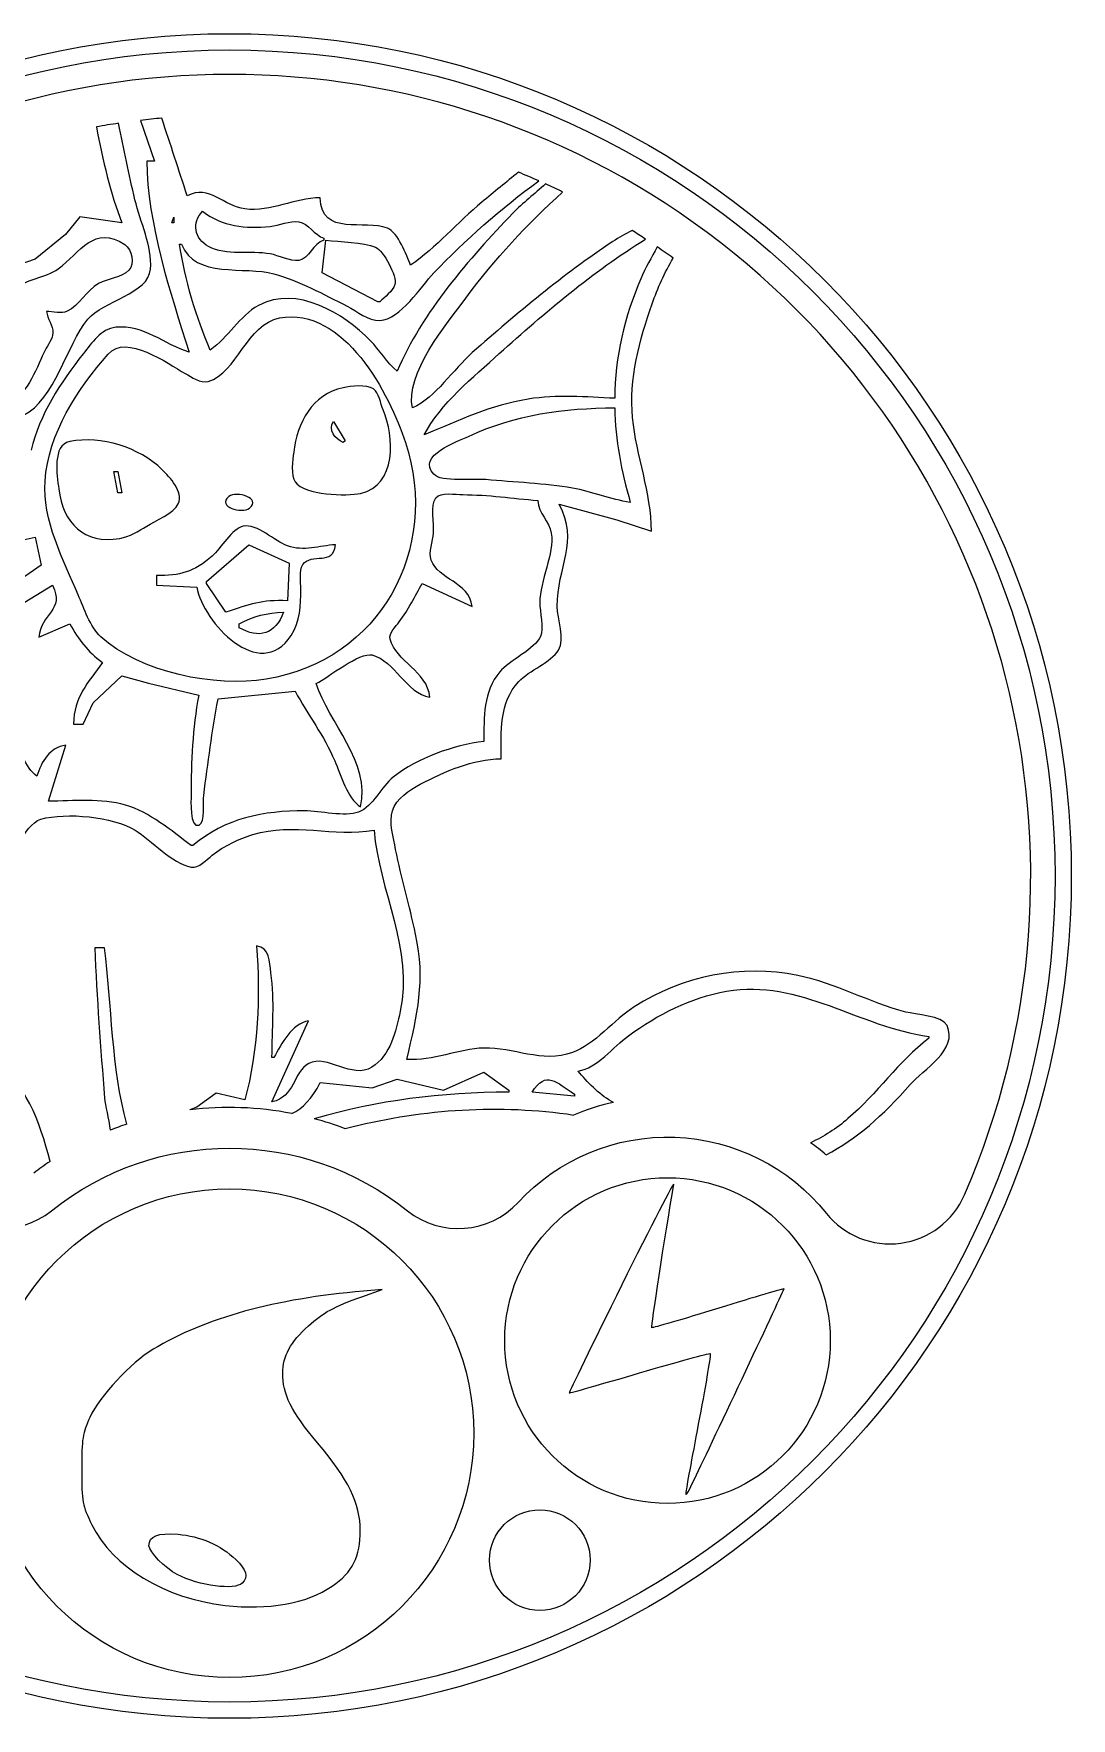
# Model space of a CAD drawing. Header units: millimetres. Extents: x -20.7 to 20.7, y -20.7 to 20.7.
# Drawn here: x -4.81 to 20.68, y -20.68 to 20.68 of the extents above; entities that cross this region are included whole.
import ezdxf

# ---------------------------------------------------------------- set-up
doc = ezdxf.new("R2010")
doc.units = ezdxf.units.MM
doc.layers.get('0').update_dxf_attribs({"linetype": 'CONTINUOUS'})

msp = doc.modelspace()

# ---------------------------------------------------------------- linework, layer by layer
for p, q in [((-2.188, 18.556), (-1.846, 17.555)), ((-2.188, 18.556), (-1.846, 17.555)), ((-1.846, 17.555), (-2.035, 17.555)), ((-1.846, 17.555), (-2.035, 17.555)), ((-3.682, 16.187), (-4.033, 15.756)), ((-3.682, 16.187), (-4.033, 15.756)), ((-2.65, 16.04), (-3.682, 16.187)), ((-2.65, 16.04), (-3.682, 16.187)), ((-4.033, 15.756), (-4.781, 15.144)), ((-4.033, 15.756), (-4.781, 15.144)), ((-1.23, 15.519), (-1.183, 15.519)), ((-1.23, 15.519), (-1.183, 15.519)), ((2.273, 14.809), (2.368, 15.614)), ((2.273, 14.809), (2.368, 15.614)), ((2.32, 15.661), (2.32, 15.614)), ((2.32, 15.661), (2.32, 15.614)), ((-4.781, 15.144), (-5.66, 14.841)), ((-4.781, 15.144), (-5.66, 14.841)), ((3.646, 14.099), (2.273, 14.809)), ((3.646, 14.099), (2.273, 14.809)), ((3.693, 14.099), (3.646, 14.099)), ((3.693, 14.099), (3.646, 14.099)), ((2.557, 11.164), (2.841, 10.69)), ((2.557, 11.164), (2.841, 10.69)), ((2.557, 11.164), (2.841, 10.69)), ((2.557, 11.164), (2.841, 10.69)), ((2.557, 11.164), (2.841, 10.69)), ((2.841, 10.69), (2.794, 10.643)), ((2.841, 10.69), (2.794, 10.643)), ((2.841, 10.69), (2.794, 10.643)), ((2.841, 10.69), (2.794, 10.643)), ((2.841, 10.69), (2.794, 10.643)), ((8.096, 9.128), (9.516, 8.749)), ((8.096, 9.128), (9.516, 8.749)), ((9.516, 8.749), (10.368, 8.465)), ((9.516, 8.749), (10.368, 8.465)), ((-4.781, 8.323), (-4.63, 7.631)), ((-4.781, 8.323), (-4.63, 7.631)), ((-0.567, 7.235), (0.474, 8.134)), ((-0.567, 7.235), (0.474, 8.134)), ((-0.567, 7.235), (0.474, 8.134)), ((-0.567, 7.235), (0.474, 8.134)), ((-0.567, 7.235), (0.474, 8.134)), ((0.474, 8.134), (1.463, 7.68)), ((0.474, 8.134), (1.463, 7.68)), ((0.474, 8.134), (1.463, 7.68)), ((0.474, 8.134), (1.463, 7.68)), ((0.474, 8.134), (1.463, 7.68)), ((-4.63, 7.631), (-5.917, 6.745)), ((-4.63, 7.631), (-5.917, 6.745)), ((1.463, 7.68), (1.421, 6.761)), ((1.463, 7.68), (1.421, 6.761)), ((1.463, 7.68), (1.421, 6.761)), ((1.463, 7.68), (1.421, 6.761)), ((1.463, 7.68), (1.421, 6.761)), ((-6.296, 5.956), (-4.355, 7.14)), ((-6.296, 5.956), (-4.355, 7.14)), ((-1.798, 7.377), (-1.798, 7.14)), ((-1.798, 7.377), (-1.798, 7.14)), ((-1.798, 7.377), (-1.798, 7.14)), ((-1.798, 7.377), (-1.798, 7.14)), ((-1.798, 7.377), (-1.798, 7.14)), ((-1.798, 7.14), (-0.804, 7.093)), ((-1.798, 7.14), (-0.804, 7.093)), ((-1.798, 7.14), (-0.804, 7.093)), ((-1.798, 7.14), (-0.804, 7.093)), ((-1.798, 7.14), (-0.804, 7.093)), ((-0.567, 7.187), (-0.567, 7.235)), ((-0.567, 7.187), (-0.567, 7.235)), ((-0.567, 7.187), (-0.567, 7.235)), ((-0.567, 7.187), (-0.567, 7.235)), ((-0.567, 7.187), (-0.567, 7.235)), ((-0.094, 6.477), (-0.567, 7.187)), ((-0.094, 6.477), (-0.567, 7.187)), ((-0.094, 6.477), (-0.567, 7.187)), ((-0.094, 6.477), (-0.567, 7.187)), ((-0.094, 6.477), (-0.567, 7.187)), ((4.735, 7.187), (5.965, 6.619)), ((4.735, 7.187), (5.965, 6.619)), ((-4.686, 5.862), (-3.929, 6.193)), ((-4.686, 5.862), (-3.929, 6.193)), ((0.237, 6.098), (0.237, 6.193)), ((0.237, 6.098), (0.237, 6.193)), ((0.237, 6.098), (0.237, 6.193)), ((0.237, 6.098), (0.237, 6.193)), ((0.237, 6.098), (0.237, 6.193)), ((-3.351, 4.252), (-2.65, 4.913)), ((-3.351, 4.252), (-2.65, 4.913)), ((-2.65, 4.913), (-1.988, 4.736)), ((-2.65, 4.913), (-1.988, 4.736)), ((-1.988, 4.736), (-0.757, 4.442)), ((-1.988, 4.736), (-0.757, 4.442)), ((-3.597, 3.731), (-3.351, 4.252)), ((-3.597, 3.731), (-3.351, 4.252)), ((-0.283, 4.347), (1.61, 4.536)), ((-0.283, 4.347), (1.61, 4.536)), ((-3.834, 3.731), (-3.597, 3.731)), ((-3.834, 3.731), (-3.597, 3.731)), ((-4.449, 1.838), (-4.023, 3.211)), ((-4.449, 1.838), (-4.023, 3.211)), ((-0.899, 0.749), (-0.946, 0.749)), ((-0.899, 0.749), (-0.946, 0.749)), ((-3.076, -1.76), (-3.313, -1.76)), ((1.042, -5.547), (1.941, -3.559)), ((1.042, -5.547), (1.941, -3.559)), ((17.185, -3.938), (17.185, -3.985)), ((17.185, -3.938), (17.185, -3.985)), ((1.089, -4.458), (1.042, -4.458)), ((1.089, -4.458), (1.042, -4.458)), ((5.255, -5.262), (6.249, -4.82)), ((5.255, -5.262), (6.249, -4.82)), ((6.249, -4.82), (6.865, -5.263)), ((6.249, -4.82), (6.865, -5.263)), ((-0.33, -5.333), (-0.806, -5.68)), ((-0.33, -5.333), (-0.806, -5.68)), ((0.379, -5.5), (-0.33, -5.333)), ((0.379, -5.5), (-0.33, -5.333)), ((2.226, -5.074), (3.504, -5.206)), ((2.226, -5.074), (3.504, -5.206)), ((3.504, -5.206), (4.119, -4.992)), ((3.504, -5.206), (4.119, -4.992)), ((4.119, -4.992), (5.255, -5.262)), ((4.119, -4.992), (5.255, -5.262)), ((6.865, -5.263), (6.865, -5.31)), ((6.865, -5.263), (6.865, -5.31)), ((8.474, -5.405), (7.433, -5.31)), ((8.474, -5.405), (7.433, -5.31)), ((8.474, -5.358), (8.474, -5.405)), ((8.474, -5.358), (8.474, -5.405)), ((-0.806, -5.68), (-0.979, -5.745)), ((-0.806, -5.68), (-0.979, -5.745)), ((2.838, -6.205), (2.841, -6.204)), ((2.838, -6.205), (2.841, -6.204)), ((3.249, -10.334), (3.751, -10.157)), ((3.751, -10.157), (3.289, -10.196))]:
    msp.add_line(p, q)
msp.add_lwpolyline([(-7.091, -8.016, 0.393426), (-4.373, -8.219, -0.35083), (4.373, -8.219, 0.393426), (7.091, -8.016, -0.458612), (14.665, -8.285, 0.565024), (18.061, -7.83, 1.523453), (-18.061, -7.83, 0.565024), (-14.665, -8.285, -0.458612)], format="xyb", close=True)
for points in [[(-1.372, 16.04), (-1.42, 16.04), (-1.372, 16.182)], [(-1.372, 16.04), (-1.42, 16.04), (-1.372, 16.182)], [(-2.745, 9.412), (-2.84, 9.933), (-2.745, 9.933), (-2.65, 9.412)], [(-2.745, 9.412), (-2.84, 9.933), (-2.745, 9.933), (-2.65, 9.412)], [(-2.745, 9.412), (-2.84, 9.933), (-2.745, 9.933), (-2.65, 9.412)], [(-2.745, 9.412), (-2.84, 9.933), (-2.745, 9.933), (-2.65, 9.412)], [(-2.745, 9.412), (-2.84, 9.933), (-2.745, 9.933), (-2.65, 9.412)], [(2.084, -1.097)], [(2.084, -1.097)], [(2.084, -1.097)], [(2.084, -1.097)], [(2.084, -1.097)]]:
    msp.add_lwpolyline(points, close=True)
for centre, radius in [((0, 0), 20.685), ((0, 0), 20.685), ((0, 0), 20.285), ((10.762, -11.41), 4), ((0, -13.685), 6), ((7.625, -16.8), 1.236)]:
    msp.add_circle(centre, radius)
for centre, radius, start, end in [((0, 0), 18.685, 98.3885, 100.0808), ((0, 0), 18.685, 98.3885, 100.0808), ((0, 0), 18.685, 95.1142, 96.724), ((0, 0), 18.685, 95.1142, 96.724), ((0, 0), 18.685, 65.988, 67.6673), ((0, 0), 18.685, 65.988, 67.6673), ((0, 0), 18.685, 64.0205, 65.4493), ((0, 0), 18.685, 64.0205, 65.4493), ((0, 0), 18.685, 56.8253, 58.0361), ((0, 0), 18.685, 56.8253, 58.0361), ((0, 0), 18.685, 54.3051, 55.7669), ((0, 0), 18.685, 54.3051, 55.7669), ((0, -13.685), 8, 78.9515, 97.0294), ((0, -13.685), 8, 78.9515, 97.0294), ((10.762, -11.41), 6, 102.7843, 112.6241), ((10.762, -11.41), 6, 102.7843, 112.6241), ((0, -13.685), 8, 108.39, 111.5083), ((0, -13.685), 8, 69.2241, 74.9064), ((0, -13.685), 8, 69.2241, 74.9064), ((10.762, -11.41), 6, 49.5293, 54.1089), ((10.762, -11.41), 6, 49.5293, 54.1089), ((0, -13.685), 8, 123.4735, 126.9937)]:
    msp.add_arc(centre, radius, start, end)
for points in [[(-3.271, 18.397), (-3.12, 17.574), (-2.924, 16.764), (-2.65, 16.04)], [(-3.271, 18.397), (-3.12, 17.574), (-2.924, 16.764), (-2.65, 16.04)], [(-2.325, 16.608), (-2.472, 17.231), (-2.601, 17.857), (-2.726, 18.485)], [(-2.325, 16.608), (-2.472, 17.231), (-2.601, 17.857), (-2.726, 18.485)], [(-1.041, 16.703), (-1.248, 17.338), (-1.454, 17.975), (-1.666, 18.611)], [(-1.041, 16.703), (-1.248, 17.338), (-1.454, 17.975), (-1.666, 18.611)], [(-2.035, 17.555), (-2.022, 16.04), (-1.452, 14.303), (-0.994, 12.868)], [(-2.035, 17.555), (-2.022, 16.04), (-1.452, 14.303), (-0.994, 12.868)], [(5.02, 14.809), (5.773, 15.595), (6.68, 16.413), (7.603, 17.068)], [(5.02, 14.809), (5.773, 15.595), (6.68, 16.413), (7.603, 17.068)], [(7.1, 17.283), (6.798, 17.041), (6.498, 16.796), (6.202, 16.549)], [(7.1, 17.283), (6.798, 17.041), (6.498, 16.796), (6.202, 16.549)], [(7.764, 16.996), (7.498, 16.753), (7.204, 16.53), (6.961, 16.276)], [(7.764, 16.996), (7.498, 16.753), (7.204, 16.53), (6.961, 16.276)], [(-1.943, 14.904), (-1.9, 15.481), (-2.193, 16.054), (-2.325, 16.608)], [(-1.943, 14.904), (-1.9, 15.481), (-2.193, 16.054), (-2.325, 16.608)], [(0.379, 16.38), (-0.141, 16.445), (-0.498, 16.992), (-1.041, 16.703)], [(0.379, 16.38), (-0.141, 16.445), (-0.498, 16.992), (-1.041, 16.703)], [(2.226, 16.655), (1.598, 16.653), (1.018, 16.3), (0.379, 16.38)], [(2.226, 16.655), (1.598, 16.653), (1.018, 16.3), (0.379, 16.38)], [(3.877, 15.91), (3.334, 16.133), (2.249, 15.685), (2.226, 16.655)], [(3.877, 15.91), (3.334, 16.133), (2.249, 15.685), (2.226, 16.655)], [(6.202, 16.549), (5.612, 16.057), (5.074, 15.437), (4.45, 14.998)], [(6.202, 16.549), (5.612, 16.057), (5.074, 15.437), (4.45, 14.998)], [(5.806, 14.194), (6.512, 15.144), (7.312, 16.009), (8.185, 16.797)], [(5.806, 14.194), (6.512, 15.144), (7.312, 16.009), (8.185, 16.797)], [(-0.516, 15.457), (-0.865, 15.647), (-0.938, 16.054), (-0.662, 16.324)], [(-0.516, 15.457), (-0.865, 15.647), (-0.938, 16.054), (-0.662, 16.324)], [(-0.662, 16.324), (-0.167, 15.947), (0.388, 15.894), (0.995, 15.953)], [(-0.662, 16.324), (-0.167, 15.947), (0.388, 15.894), (0.995, 15.953)], [(6.961, 16.276), (5.892, 15.16), (4.723, 13.838), (4.119, 12.395)], [(6.961, 16.276), (5.892, 15.16), (4.723, 13.838), (4.119, 12.395)], [(0.995, 15.953), (1.214, 15.974), (1.484, 16.097), (1.701, 16.064)], [(0.995, 15.953), (1.214, 15.974), (1.484, 16.097), (1.701, 16.064)], [(1.701, 16.064), (1.931, 16.028), (2.087, 15.74), (2.32, 15.661)], [(1.701, 16.064), (1.931, 16.028), (2.087, 15.74), (2.32, 15.661)], [(4.45, 14.998), (4.344, 15.252), (4.147, 15.799), (3.877, 15.91)], [(4.45, 14.998), (4.344, 15.252), (4.147, 15.799), (3.877, 15.91)], [(9.892, 15.852), (9.724, 15.766), (9.565, 15.678), (9.421, 15.582)], [(9.892, 15.852), (9.724, 15.766), (9.565, 15.678), (9.421, 15.582)], [(-4.213, 14.911), (-3.67, 15.305), (-3.324, 16.014), (-2.576, 15.505)], [(-4.213, 14.911), (-3.67, 15.305), (-3.324, 16.014), (-2.576, 15.505)], [(-2.576, 15.505), (-2.397, 15.384), (-2.319, 15.036), (-2.476, 14.876)], [(-2.576, 15.505), (-2.397, 15.384), (-2.319, 15.036), (-2.476, 14.876)], [(-0.473, 12.915), (-0.814, 13.687), (-1.107, 14.684), (-1.23, 15.519)], [(-0.473, 12.915), (-0.814, 13.687), (-1.107, 14.684), (-1.23, 15.519)], [(-1.183, 15.519), (-0.848, 14.654), (0.373, 14.991), (1.089, 14.789)], [(-1.183, 15.519), (-0.848, 14.654), (0.373, 14.991), (1.089, 14.789)], [(0.995, 15.278), (0.526, 15.361), (-0.087, 15.223), (-0.516, 15.457)], [(0.995, 15.278), (0.526, 15.361), (-0.087, 15.223), (-0.516, 15.457)], [(2.32, 15.614), (2.05, 15.534), (1.963, 15.154), (1.7, 15.117)], [(2.32, 15.614), (2.05, 15.534), (1.963, 15.154), (1.7, 15.117)], [(2.368, 15.614), (2.705, 15.568), (3.288, 15.574), (3.588, 15.443)], [(2.368, 15.614), (2.705, 15.568), (3.288, 15.574), (3.588, 15.443)], [(3.588, 15.443), (3.779, 15.36), (4.129, 14.725), (4.06, 14.525)], [(3.588, 15.443), (3.779, 15.36), (4.129, 14.725), (4.06, 14.525)], [(9.421, 15.582), (8.195, 14.769), (7.068, 13.827), (5.965, 12.854)], [(9.421, 15.582), (8.195, 14.769), (7.068, 13.827), (5.965, 12.854)], [(6.628, 12.829), (7.743, 13.832), (8.934, 14.846), (10.224, 15.639)], [(6.628, 12.829), (7.743, 13.832), (8.934, 14.846), (10.224, 15.639)], [(10.511, 15.448), (10.372, 15.19), (10.219, 14.935), (10.104, 14.667)], [(10.511, 15.448), (10.372, 15.19), (10.219, 14.935), (10.104, 14.667)], [(-5.268, 14.431), (-4.998, 14.653), (-4.522, 14.687), (-4.213, 14.911)], [(-5.268, 14.431), (-4.998, 14.653), (-4.522, 14.687), (-4.213, 14.911)], [(-3.481, 13.673), (-3.105, 14.131), (-1.989, 14.293), (-1.943, 14.904)], [(-3.481, 13.673), (-3.105, 14.131), (-1.989, 14.293), (-1.943, 14.904)], [(1.7, 15.117), (1.486, 15.087), (1.209, 15.241), (0.995, 15.278)], [(1.7, 15.117), (1.486, 15.087), (1.209, 15.241), (0.995, 15.278)], [(10.384, 14.051), (10.519, 14.436), (10.693, 14.816), (10.902, 15.175)], [(10.384, 14.051), (10.519, 14.436), (10.693, 14.816), (10.902, 15.175)], [(-3.219, 14.547), (-3.513, 14.377), (-3.693, 14.013), (-3.989, 13.868)], [(-3.219, 14.547), (-3.513, 14.377), (-3.693, 14.013), (-3.989, 13.868)], [(-2.476, 14.876), (-2.659, 14.69), (-2.995, 14.676), (-3.219, 14.547)], [(-2.476, 14.876), (-2.659, 14.69), (-2.995, 14.676), (-3.219, 14.547)], [(1.089, 14.789), (1.718, 14.611), (2.31, 14.29), (2.888, 13.992)], [(1.089, 14.789), (1.718, 14.611), (2.31, 14.29), (2.888, 13.992)], [(3.693, 13.641), (4.204, 13.671), (4.697, 14.471), (5.02, 14.809)], [(3.693, 13.641), (4.204, 13.671), (4.697, 14.471), (5.02, 14.809)], [(4.06, 14.525), (4.003, 14.358), (3.814, 14.22), (3.693, 14.099)], [(4.06, 14.525), (4.003, 14.358), (3.814, 14.22), (3.693, 14.099)], [(10.104, 14.667), (9.71, 13.743), (9.468, 12.737), (9.468, 11.732)], [(10.104, 14.667), (9.71, 13.743), (9.468, 12.737), (9.468, 11.732)], [(3.456, 13.152), (2.812, 13.809), (1.646, 14.524), (0.711, 14.009)], [(3.456, 13.152), (2.812, 13.809), (1.646, 14.524), (0.711, 14.009)], [(4.498, 11.495), (4.29, 12.307), (5.341, 13.567), (5.806, 14.194)], [(4.498, 11.495), (4.29, 12.307), (5.341, 13.567), (5.806, 14.194)], [(-5.065, 11.314), (-4.285, 11.704), (-4.015, 13.022), (-3.481, 13.673)], [(-5.065, 11.314), (-4.285, 11.704), (-4.015, 13.022), (-3.481, 13.673)], [(-3.989, 13.868), (-4.127, 13.8), (-4.346, 13.861), (-4.497, 13.862)], [(-3.989, 13.868), (-4.127, 13.8), (-4.346, 13.861), (-4.497, 13.862)], [(-4.497, 13.862), (-4.477, 13.683), (-4.337, 13.515), (-4.341, 13.341)], [(-4.497, 13.862), (-4.477, 13.683), (-4.337, 13.515), (-4.341, 13.341)], [(-0.528, 12.144), (0.191, 12.359), (0.423, 13.559), (1.231, 13.705)], [(-0.528, 12.144), (0.191, 12.359), (0.423, 13.559), (1.231, 13.705)], [(0.711, 14.009), (0.24, 13.749), (-0.034, 13.224), (-0.473, 12.915)], [(0.711, 14.009), (0.24, 13.749), (-0.034, 13.224), (-0.473, 12.915)], [(1.231, 13.705), (2.81, 13.989), (3.934, 11.84), (4.324, 10.643)], [(1.231, 13.705), (2.81, 13.989), (3.934, 11.84), (4.324, 10.643)], [(2.888, 13.992), (3.125, 13.87), (3.413, 13.624), (3.693, 13.641)], [(2.888, 13.992), (3.125, 13.87), (3.413, 13.624), (3.693, 13.641)], [(9.903, 11.258), (9.813, 12.198), (10.076, 13.173), (10.384, 14.051)], [(9.903, 11.258), (9.813, 12.198), (10.076, 13.173), (10.384, 14.051)], [(-4.341, 13.341), (-4.345, 13.192), (-4.466, 13.043), (-4.532, 12.915)], [(-4.341, 13.341), (-4.345, 13.192), (-4.466, 13.043), (-4.532, 12.915)], [(-2.792, 13.474), (-3.173, 13.431), (-3.378, 13.097), (-3.597, 12.821)], [(-2.792, 13.474), (-3.173, 13.431), (-3.378, 13.097), (-3.597, 12.821)], [(-0.994, 12.868), (-1.589, 13.043), (-2.128, 13.551), (-2.792, 13.474)], [(-0.994, 12.868), (-1.589, 13.043), (-2.128, 13.551), (-2.792, 13.474)], [(-4.532, 12.915), (-4.71, 12.569), (-4.956, 11.782), (-5.396, 11.704)], [(-4.532, 12.915), (-4.71, 12.569), (-4.956, 11.782), (-5.396, 11.704)], [(-2.982, 12.818), (-2.534, 13.326), (-1.536, 12.589), (-1.088, 12.341)], [(-2.982, 12.818), (-2.534, 13.326), (-1.536, 12.589), (-1.088, 12.341)], [(4.119, 12.395), (3.863, 12.606), (3.69, 12.913), (3.456, 13.152)], [(4.119, 12.395), (3.863, 12.606), (3.69, 12.913), (3.456, 13.152)], [(5.965, 12.854), (5.496, 12.44), (5.068, 11.761), (4.498, 11.495)], [(5.965, 12.854), (5.496, 12.44), (5.068, 11.761), (4.498, 11.495)], [(4.782, 10.832), (5.176, 11.596), (5.998, 12.261), (6.628, 12.829)], [(4.782, 10.832), (5.176, 11.596), (5.998, 12.261), (6.628, 12.829)], [(-3.597, 12.821), (-4.152, 12.121), (-4.672, 11.335), (-4.875, 10.454)], [(-3.597, 12.821), (-4.152, 12.121), (-4.672, 11.335), (-4.875, 10.454)], [(-4.535, 9.696), (-4.452, 10.866), (-3.739, 11.959), (-2.982, 12.818)], [(-4.535, 9.696), (-4.452, 10.866), (-3.739, 11.959), (-2.982, 12.818)], [(-1.088, 12.341), (-0.941, 12.259), (-0.706, 12.091), (-0.528, 12.144)], [(-1.088, 12.341), (-0.941, 12.259), (-0.706, 12.091), (-0.528, 12.144)], [(3.536, 11.96), (3.363, 12.075), (2.986, 12.032), (2.794, 11.991)], [(3.536, 11.96), (3.363, 12.075), (2.986, 12.032), (2.794, 11.991)], [(3.536, 11.96), (3.363, 12.075), (2.986, 12.032), (2.794, 11.991)], [(3.536, 11.96), (3.363, 12.075), (2.986, 12.032), (2.794, 11.991)], [(3.536, 11.96), (3.363, 12.075), (2.986, 12.032), (2.794, 11.991)], [(2.794, 11.991), (2.023, 11.827), (1.666, 11.133), (1.576, 10.406)], [(2.794, 11.991), (2.023, 11.827), (1.666, 11.133), (1.576, 10.406)], [(2.794, 11.991), (2.023, 11.827), (1.666, 11.133), (1.576, 10.406)], [(2.794, 11.991), (2.023, 11.827), (1.666, 11.133), (1.576, 10.406)], [(2.794, 11.991), (2.023, 11.827), (1.666, 11.133), (1.576, 10.406)], [(3.773, 11.448), (3.71, 11.593), (3.672, 11.87), (3.536, 11.96)], [(3.773, 11.448), (3.71, 11.593), (3.672, 11.87), (3.536, 11.96)], [(3.773, 11.448), (3.71, 11.593), (3.672, 11.87), (3.536, 11.96)], [(3.773, 11.448), (3.71, 11.593), (3.672, 11.87), (3.536, 11.96)], [(3.773, 11.448), (3.71, 11.593), (3.672, 11.87), (3.536, 11.96)], [(7.338, 11.711), (6.422, 11.564), (5.628, 11.185), (4.782, 10.832)], [(7.338, 11.711), (6.422, 11.564), (5.628, 11.185), (4.782, 10.832)], [(9.468, 11.732), (8.755, 11.762), (8.051, 11.826), (7.338, 11.711)], [(9.468, 11.732), (8.755, 11.762), (8.051, 11.826), (7.338, 11.711)], [(3.22, 9.397), (4.107, 9.591), (4.059, 10.795), (3.773, 11.448)], [(3.22, 9.397), (4.107, 9.591), (4.059, 10.795), (3.773, 11.448)], [(3.22, 9.397), (4.107, 9.591), (4.059, 10.795), (3.773, 11.448)], [(3.22, 9.397), (4.107, 9.591), (4.059, 10.795), (3.773, 11.448)], [(3.22, 9.397), (4.107, 9.591), (4.059, 10.795), (3.773, 11.448)], [(5.871, 10.795), (7.008, 11.332), (8.223, 11.495), (9.468, 11.495)], [(5.871, 10.795), (7.008, 11.332), (8.223, 11.495), (9.468, 11.495)], [(9.468, 11.495), (9.468, 10.709), (9.635, 9.931), (9.847, 9.176)], [(9.468, 11.495), (9.468, 10.709), (9.635, 9.931), (9.847, 9.176)], [(10.368, 8.465), (10.365, 9.415), (9.992, 10.318), (9.903, 11.258)], [(10.368, 8.465), (10.365, 9.415), (9.992, 10.318), (9.903, 11.258)], [(2.794, 10.643), (2.591, 10.743), (2.409, 10.948), (2.557, 11.164)], [(2.794, 10.643), (2.591, 10.743), (2.409, 10.948), (2.557, 11.164)], [(2.794, 10.643), (2.591, 10.743), (2.409, 10.948), (2.557, 11.164)], [(2.794, 10.643), (2.591, 10.743), (2.409, 10.948), (2.557, 11.164)], [(2.794, 10.643), (2.591, 10.743), (2.409, 10.948), (2.557, 11.164)], [(5.016, 9.867), (4.595, 10.335), (5.589, 10.662), (5.871, 10.795)], [(5.016, 9.867), (4.595, 10.335), (5.589, 10.662), (5.871, 10.795)], [(-3.928, 10.668), (-4.362, 10.583), (-4.241, 9.852), (-4.199, 9.507)], [(-3.928, 10.668), (-4.362, 10.583), (-4.241, 9.852), (-4.199, 9.507)], [(-3.928, 10.668), (-4.362, 10.583), (-4.241, 9.852), (-4.199, 9.507)], [(-3.928, 10.668), (-4.362, 10.583), (-4.241, 9.852), (-4.199, 9.507)], [(-3.928, 10.668), (-4.362, 10.583), (-4.241, 9.852), (-4.199, 9.507)], [(-1.657, 9.978), (-2.218, 10.527), (-3.148, 10.822), (-3.928, 10.668)], [(-1.657, 9.978), (-2.218, 10.527), (-3.148, 10.822), (-3.928, 10.668)], [(-1.657, 9.978), (-2.218, 10.527), (-3.148, 10.822), (-3.928, 10.668)], [(-1.657, 9.978), (-2.218, 10.527), (-3.148, 10.822), (-3.928, 10.668)], [(-1.657, 9.978), (-2.218, 10.527), (-3.148, 10.822), (-3.928, 10.668)], [(4.324, 10.643), (5.178, 8.022), (3.712, 5.304), (0.9, 4.834)], [(4.324, 10.643), (5.178, 8.022), (3.712, 5.304), (0.9, 4.834)], [(1.576, 10.406), (1.554, 10.223), (1.495, 9.832), (1.611, 9.676)], [(1.576, 10.406), (1.554, 10.223), (1.495, 9.832), (1.611, 9.676)], [(1.576, 10.406), (1.554, 10.223), (1.495, 9.832), (1.611, 9.676)], [(1.576, 10.406), (1.554, 10.223), (1.495, 9.832), (1.611, 9.676)], [(1.576, 10.406), (1.554, 10.223), (1.495, 9.832), (1.611, 9.676)], [(-1.259, 9.139), (-1.132, 9.438), (-1.468, 9.793), (-1.657, 9.978)], [(-1.259, 9.139), (-1.132, 9.438), (-1.468, 9.793), (-1.657, 9.978)], [(-1.259, 9.139), (-1.132, 9.438), (-1.468, 9.793), (-1.657, 9.978)], [(-1.259, 9.139), (-1.132, 9.438), (-1.468, 9.793), (-1.657, 9.978)], [(-1.259, 9.139), (-1.132, 9.438), (-1.468, 9.793), (-1.657, 9.978)], [(-3.719, 6.903), (-4.084, 7.74), (-4.602, 8.754), (-4.535, 9.696)], [(-3.719, 6.903), (-4.084, 7.74), (-4.602, 8.754), (-4.535, 9.696)], [(1.611, 9.676), (1.848, 9.355), (2.868, 9.32), (3.22, 9.397)], [(1.611, 9.676), (1.848, 9.355), (2.868, 9.32), (3.22, 9.397)], [(1.611, 9.676), (1.848, 9.355), (2.868, 9.32), (3.22, 9.397)], [(1.611, 9.676), (1.848, 9.355), (2.868, 9.32), (3.22, 9.397)], [(1.611, 9.676), (1.848, 9.355), (2.868, 9.32), (3.22, 9.397)], [(6.297, 9.736), (6.023, 9.762), (5.2, 9.662), (5.016, 9.867)], [(6.297, 9.736), (6.023, 9.762), (5.2, 9.662), (5.016, 9.867)], [(8.427, 9.525), (7.749, 9.644), (6.992, 9.669), (6.297, 9.736)], [(8.427, 9.525), (7.749, 9.644), (6.992, 9.669), (6.297, 9.736)], [(9.847, 9.176), (9.366, 9.246), (8.908, 9.441), (8.427, 9.525)], [(9.847, 9.176), (9.366, 9.246), (8.908, 9.441), (8.427, 9.525)], [(-4.199, 9.507), (-4.096, 8.667), (-3.577, 8.137), (-2.698, 8.292)], [(-4.199, 9.507), (-4.096, 8.667), (-3.577, 8.137), (-2.698, 8.292)], [(-4.199, 9.507), (-4.096, 8.667), (-3.577, 8.137), (-2.698, 8.292)], [(-4.199, 9.507), (-4.096, 8.667), (-3.577, 8.137), (-2.698, 8.292)], [(-4.199, 9.507), (-4.096, 8.667), (-3.577, 8.137), (-2.698, 8.292)], [(-2.035, 8.593), (-1.837, 8.719), (-1.352, 8.92), (-1.259, 9.139)], [(-2.035, 8.593), (-1.837, 8.719), (-1.352, 8.92), (-1.259, 9.139)], [(-2.035, 8.593), (-1.837, 8.719), (-1.352, 8.92), (-1.259, 9.139)], [(-2.035, 8.593), (-1.837, 8.719), (-1.352, 8.92), (-1.259, 9.139)], [(-2.035, 8.593), (-1.837, 8.719), (-1.352, 8.92), (-1.259, 9.139)], [(-0.018, 9.316), (-0.321, 9.075), (0.304, 8.884), (0.493, 9.035)], [(-0.018, 9.316), (-0.321, 9.075), (0.304, 8.884), (0.493, 9.035)], [(-0.018, 9.316), (-0.321, 9.075), (0.304, 8.884), (0.493, 9.035)], [(-0.018, 9.316), (-0.321, 9.075), (0.304, 8.884), (0.493, 9.035)], [(-0.018, 9.316), (-0.321, 9.075), (0.304, 8.884), (0.493, 9.035)], [(0.493, 9.035), (0.796, 9.276), (0.171, 9.467), (-0.018, 9.316)], [(0.493, 9.035), (0.796, 9.276), (0.171, 9.467), (-0.018, 9.316)], [(0.493, 9.035), (0.796, 9.276), (0.171, 9.467), (-0.018, 9.316)], [(0.493, 9.035), (0.796, 9.276), (0.171, 9.467), (-0.018, 9.316)], [(0.493, 9.035), (0.796, 9.276), (0.171, 9.467), (-0.018, 9.316)], [(5.011, 8.418), (5.032, 8.643), (4.922, 9.105), (5.067, 9.289)], [(5.011, 8.418), (5.032, 8.643), (4.922, 9.105), (5.067, 9.289)], [(5.067, 9.289), (5.183, 9.435), (5.564, 9.365), (5.729, 9.365)], [(5.067, 9.289), (5.183, 9.435), (5.564, 9.365), (5.729, 9.365)], [(5.729, 9.365), (6.359, 9.365), (6.952, 9.272), (7.575, 9.223)], [(5.729, 9.365), (6.359, 9.365), (6.952, 9.272), (7.575, 9.223)], [(7.575, 9.223), (7.592, 8.899), (7.855, 8.717), (7.905, 8.418)], [(7.575, 9.223), (7.592, 8.899), (7.855, 8.717), (7.905, 8.418)], [(8.05, 6.619), (8.05, 7.578), (8.6, 8.219), (8.096, 9.128)], [(8.05, 6.619), (8.05, 7.578), (8.6, 8.219), (8.096, 9.128)], [(-9.373, 7.093), (-7.921, 7.772), (-6.314, 7.927), (-4.781, 8.323)], [(-9.373, 7.093), (-7.921, 7.772), (-6.314, 7.927), (-4.781, 8.323)], [(-2.698, 8.292), (-2.461, 8.333), (-2.236, 8.466), (-2.035, 8.593)], [(-2.698, 8.292), (-2.461, 8.333), (-2.236, 8.466), (-2.035, 8.593)], [(-2.698, 8.292), (-2.461, 8.333), (-2.236, 8.466), (-2.035, 8.593)], [(-2.698, 8.292), (-2.461, 8.333), (-2.236, 8.466), (-2.035, 8.593)], [(-2.698, 8.292), (-2.461, 8.333), (-2.236, 8.466), (-2.035, 8.593)], [(0.336, 8.59), (0.067, 8.535), (-0.221, 8.041), (-0.425, 7.858)], [(0.336, 8.59), (0.067, 8.535), (-0.221, 8.041), (-0.425, 7.858)], [(0.336, 8.59), (0.067, 8.535), (-0.221, 8.041), (-0.425, 7.858)], [(0.336, 8.59), (0.067, 8.535), (-0.221, 8.041), (-0.425, 7.858)], [(0.336, 8.59), (0.067, 8.535), (-0.221, 8.041), (-0.425, 7.858)], [(1.421, 8.108), (1.112, 8.219), (0.672, 8.66), (0.336, 8.59)], [(1.421, 8.108), (1.112, 8.219), (0.672, 8.66), (0.336, 8.59)], [(1.421, 8.108), (1.112, 8.219), (0.672, 8.66), (0.336, 8.59)], [(1.421, 8.108), (1.112, 8.219), (0.672, 8.66), (0.336, 8.59)], [(1.421, 8.108), (1.112, 8.219), (0.672, 8.66), (0.336, 8.59)], [(4.954, 7.76), (4.887, 7.95), (4.992, 8.223), (5.011, 8.418)], [(4.954, 7.76), (4.887, 7.95), (4.992, 8.223), (5.011, 8.418)], [(7.905, 8.418), (7.986, 7.93), (7.623, 7.243), (7.622, 6.714)], [(7.905, 8.418), (7.986, 7.93), (7.623, 7.243), (7.622, 6.714)], [(2.604, 8.134), (2.196, 8.115), (1.829, 7.961), (1.421, 8.108)], [(2.604, 8.134), (2.196, 8.115), (1.829, 7.961), (1.421, 8.108)], [(2.604, 8.134), (2.196, 8.115), (1.829, 7.961), (1.421, 8.108)], [(2.604, 8.134), (2.196, 8.115), (1.829, 7.961), (1.421, 8.108)], [(2.604, 8.134), (2.196, 8.115), (1.829, 7.961), (1.421, 8.108)], [(1.801, 7.646), (2.004, 7.95), (2.563, 7.609), (2.604, 8.134)], [(1.801, 7.646), (2.004, 7.95), (2.563, 7.609), (2.604, 8.134)], [(1.801, 7.646), (2.004, 7.95), (2.563, 7.609), (2.604, 8.134)], [(1.801, 7.646), (2.004, 7.95), (2.563, 7.609), (2.604, 8.134)], [(1.801, 7.646), (2.004, 7.95), (2.563, 7.609), (2.604, 8.134)], [(-0.425, 7.858), (-0.871, 7.461), (-1.226, 7.376), (-1.798, 7.377)], [(-0.425, 7.858), (-0.871, 7.461), (-1.226, 7.376), (-1.798, 7.377)], [(-0.425, 7.858), (-0.871, 7.461), (-1.226, 7.376), (-1.798, 7.377)], [(-0.425, 7.858), (-0.871, 7.461), (-1.226, 7.376), (-1.798, 7.377)], [(-0.425, 7.858), (-0.871, 7.461), (-1.226, 7.376), (-1.798, 7.377)], [(1.752, 7.045), (1.752, 7.217), (1.701, 7.496), (1.801, 7.646)], [(1.752, 7.045), (1.752, 7.217), (1.701, 7.496), (1.801, 7.646)], [(1.752, 7.045), (1.752, 7.217), (1.701, 7.496), (1.801, 7.646)], [(1.752, 7.045), (1.752, 7.217), (1.701, 7.496), (1.801, 7.646)], [(1.752, 7.045), (1.752, 7.217), (1.701, 7.496), (1.801, 7.646)], [(5.965, 6.619), (5.876, 7.231), (5.126, 7.275), (4.954, 7.76)], [(5.965, 6.619), (5.876, 7.231), (5.126, 7.275), (4.954, 7.76)], [(-4.355, 7.14), (-4.029, 6.529), (-4.655, 6.436), (-4.686, 5.862)], [(-4.355, 7.14), (-4.029, 6.529), (-4.655, 6.436), (-4.686, 5.862)], [(-0.804, 7.093), (-0.649, 6.223), (0.735, 4.732), (1.517, 5.91)], [(-0.804, 7.093), (-0.649, 6.223), (0.735, 4.732), (1.517, 5.91)], [(-0.804, 7.093), (-0.649, 6.223), (0.735, 4.732), (1.517, 5.91)], [(-0.804, 7.093), (-0.649, 6.223), (0.735, 4.732), (1.517, 5.91)], [(-0.804, 7.093), (-0.649, 6.223), (0.735, 4.732), (1.517, 5.91)], [(1.517, 5.91), (1.741, 6.247), (1.752, 6.656), (1.752, 7.045)], [(1.517, 5.91), (1.741, 6.247), (1.752, 6.656), (1.752, 7.045)], [(1.517, 5.91), (1.741, 6.247), (1.752, 6.656), (1.752, 7.045)], [(1.517, 5.91), (1.741, 6.247), (1.752, 6.656), (1.752, 7.045)], [(1.517, 5.91), (1.741, 6.247), (1.752, 6.656), (1.752, 7.045)], [(4.171, 6.24), (4.396, 6.539), (4.548, 6.867), (4.735, 7.187)], [(4.171, 6.24), (4.396, 6.539), (4.548, 6.867), (4.735, 7.187)], [(-3.166, 5.877), (-3.435, 6.125), (-3.575, 6.573), (-3.719, 6.903)], [(-3.166, 5.877), (-3.435, 6.125), (-3.575, 6.573), (-3.719, 6.903)], [(1.421, 6.761), (0.792, 6.788), (0.488, 6.67), (-0.094, 6.477)], [(1.421, 6.761), (0.792, 6.788), (0.488, 6.67), (-0.094, 6.477)], [(1.421, 6.761), (0.792, 6.788), (0.488, 6.67), (-0.094, 6.477)], [(1.421, 6.761), (0.792, 6.788), (0.488, 6.67), (-0.094, 6.477)], [(1.421, 6.761), (0.792, 6.788), (0.488, 6.67), (-0.094, 6.477)], [(7.622, 6.714), (7.622, 6.493), (7.729, 6.077), (7.64, 5.881)], [(7.622, 6.714), (7.622, 6.493), (7.729, 6.077), (7.64, 5.881)], [(0.237, 6.193), (0.58, 6.392), (0.932, 6.46), (1.326, 6.477)], [(1.326, 6.477), (1.123, 5.932), (0.723, 5.817), (0.237, 6.098)], [(0.237, 6.193), (0.58, 6.392), (0.932, 6.46), (1.326, 6.477)], [(1.326, 6.477), (1.123, 5.932), (0.723, 5.817), (0.237, 6.098)], [(0.237, 6.193), (0.58, 6.392), (0.932, 6.46), (1.326, 6.477)], [(1.326, 6.477), (1.123, 5.932), (0.723, 5.817), (0.237, 6.098)], [(0.237, 6.193), (0.58, 6.392), (0.932, 6.46), (1.326, 6.477)], [(1.326, 6.477), (1.123, 5.932), (0.723, 5.817), (0.237, 6.098)], [(0.237, 6.193), (0.58, 6.392), (0.932, 6.46), (1.326, 6.477)], [(1.326, 6.477), (1.123, 5.932), (0.723, 5.817), (0.237, 6.098)], [(3.946, 5.814), (3.906, 5.973), (4.086, 6.127), (4.171, 6.24)], [(3.946, 5.814), (3.906, 5.973), (4.086, 6.127), (4.171, 6.24)], [(8.087, 5.549), (8.254, 5.812), (8.05, 6.324), (8.05, 6.619)], [(8.087, 5.549), (8.254, 5.812), (8.05, 6.324), (8.05, 6.619)], [(-3.929, 6.193), (-3.697, 5.796), (-3.504, 5.52), (-3.124, 5.246)], [(-3.929, 6.193), (-3.697, 5.796), (-3.504, 5.52), (-3.124, 5.246)], [(0.9, 4.834), (-0.346, 4.625), (-2.212, 4.996), (-3.166, 5.877)], [(0.9, 4.834), (-0.346, 4.625), (-2.212, 4.996), (-3.166, 5.877)], [(4.924, 4.394), (4.854, 5.035), (4.085, 5.269), (3.946, 5.814)], [(4.924, 4.394), (4.854, 5.035), (4.085, 5.269), (3.946, 5.814)], [(7.64, 5.881), (7.506, 5.582), (6.871, 5.285), (6.638, 5.01)], [(7.64, 5.881), (7.506, 5.582), (6.871, 5.285), (6.638, 5.01)], [(2.131, 4.726), (2.415, 4.878), (3.208, 5.503), (3.504, 5.428)], [(2.131, 4.726), (2.415, 4.878), (3.208, 5.503), (3.504, 5.428)], [(3.504, 5.428), (4.067, 5.285), (4.327, 4.486), (4.924, 4.394)], [(3.504, 5.428), (4.067, 5.285), (4.327, 4.486), (4.924, 4.394)], [(7.106, 4.773), (7.365, 5.052), (7.895, 5.246), (8.087, 5.549)], [(7.106, 4.773), (7.365, 5.052), (7.895, 5.246), (8.087, 5.549)], [(-3.124, 5.246), (-3.483, 4.734), (-3.828, 4.395), (-3.834, 3.731)], [(-3.124, 5.246), (-3.483, 4.734), (-3.828, 4.395), (-3.834, 3.731)], [(6.638, 5.01), (6.233, 4.531), (6.249, 3.895), (6.249, 3.305)], [(6.638, 5.01), (6.233, 4.531), (6.249, 3.895), (6.249, 3.305)], [(3.22, 1.696), (3.477, 2.779), (2.433, 3.772), (2.131, 4.726)], [(3.22, 1.696), (3.477, 2.779), (2.433, 3.772), (2.131, 4.726)], [(6.675, 2.879), (6.675, 3.544), (6.62, 4.249), (7.106, 4.773)], [(6.675, 2.879), (6.675, 3.544), (6.62, 4.249), (7.106, 4.773)], [(-0.757, 4.442), (-0.91, 3.621), (-0.946, 2.812), (-0.946, 1.98)], [(-0.757, 4.442), (-0.91, 3.621), (-0.946, 2.812), (-0.946, 1.98)], [(-0.635, 1.98), (-0.53, 2.773), (-0.432, 3.559), (-0.283, 4.347)], [(-0.635, 1.98), (-0.53, 2.773), (-0.432, 3.559), (-0.283, 4.347)], [(1.61, 4.536), (1.931, 3.959), (2.318, 3.443), (2.584, 2.832)], [(1.61, 4.536), (1.931, 3.959), (2.318, 3.443), (2.584, 2.832)], [(-4.733, 2.453), (-5.039, 2.653), (-5.131, 3.155), (-5.345, 3.447)], [(-4.733, 2.453), (-5.039, 2.653), (-5.131, 3.155), (-5.345, 3.447)], [(-4.023, 3.211), (-4.41, 3.168), (-4.631, 2.803), (-4.733, 2.453)], [(-4.023, 3.211), (-4.41, 3.168), (-4.631, 2.803), (-4.733, 2.453)], [(6.249, 3.305), (5.495, 3.208), (4.626, 2.903), (4.024, 2.429)], [(6.249, 3.305), (5.495, 3.208), (4.626, 2.903), (4.024, 2.429)], [(2.584, 2.832), (2.743, 2.468), (2.878, 1.922), (3.22, 1.696)], [(2.584, 2.832), (2.743, 2.468), (2.878, 1.922), (3.22, 1.696)], [(4.687, 2.252), (5.298, 2.572), (5.974, 2.874), (6.675, 2.879)], [(4.687, 2.252), (5.298, 2.572), (5.974, 2.874), (6.675, 2.879)], [(4.024, 2.429), (3.729, 2.196), (3.526, 1.704), (3.172, 1.569)], [(4.024, 2.429), (3.729, 2.196), (3.526, 1.704), (3.172, 1.569)], [(4.001, 1.601), (4.093, 1.905), (4.423, 2.113), (4.687, 2.252)], [(4.001, 1.601), (4.093, 1.905), (4.423, 2.113), (4.687, 2.252)], [(-2.556, 1.741), (-3.149, 1.915), (-3.838, 1.838), (-4.449, 1.838)], [(-2.556, 1.741), (-3.149, 1.915), (-3.838, 1.838), (-4.449, 1.838)], [(-0.946, 0.749), (-1.422, 1.114), (-1.973, 1.57), (-2.556, 1.741)], [(-0.946, 0.749), (-1.422, 1.114), (-1.973, 1.57), (-2.556, 1.741)], [(-0.946, 1.98), (-0.946, 1.878), (-0.988, 1.152), (-0.749, 1.251)], [(-0.946, 1.98), (-0.946, 1.878), (-0.988, 1.152), (-0.749, 1.251)], [(-0.749, 1.251), (-0.595, 1.316), (-0.654, 1.837), (-0.635, 1.98)], [(-0.749, 1.251), (-0.595, 1.316), (-0.654, 1.837), (-0.635, 1.98)], [(-5.175, 0.844), (-5.039, 1.019), (-4.86, 1.336), (-4.634, 1.397)], [(-5.175, 0.844), (-5.039, 1.019), (-4.86, 1.336), (-4.634, 1.397)], [(-4.634, 1.397), (-4.008, 1.566), (-2.869, 1.461), (-2.319, 1.125)], [(-4.634, 1.397), (-4.008, 1.566), (-2.869, 1.461), (-2.319, 1.125)], [(1.847, 1.601), (0.833, 1.601), (-0.103, 1.427), (-0.899, 0.749)], [(1.847, 1.601), (0.833, 1.601), (-0.103, 1.427), (-0.899, 0.749)], [(3.172, 1.569), (2.838, 1.441), (2.213, 1.601), (1.847, 1.601)], [(3.172, 1.569), (2.838, 1.441), (2.213, 1.601), (1.847, 1.601)], [(4.081, 0.654), (4.025, 0.938), (3.916, 1.316), (4.001, 1.601)], [(4.081, 0.654), (4.025, 0.938), (3.916, 1.316), (4.001, 1.601)], [(-2.319, 1.125), (-1.914, 0.877), (-1.42, 0.306), (-0.946, 0.221)], [(-2.319, 1.125), (-1.914, 0.877), (-1.42, 0.306), (-0.946, 0.221)], [(-0.425, 0.512), (-0.129, 0.742), (0.211, 0.905), (0.569, 1.017)], [(-0.425, 0.512), (-0.129, 0.742), (0.211, 0.905), (0.569, 1.017)], [(0.569, 1.017), (1.575, 1.332), (2.561, 0.944), (3.551, 1.128)], [(0.569, 1.017), (1.575, 1.332), (2.561, 0.944), (3.551, 1.128)], [(3.551, 1.128), (3.668, -0.35), (4.526, -1.838), (4.194, -3.322)], [(3.551, 1.128), (3.668, -0.35), (4.526, -1.838), (4.194, -3.322)], [(-0.946, 0.221), (-0.746, 0.185), (-0.568, 0.401), (-0.425, 0.512)], [(-0.946, 0.221), (-0.746, 0.185), (-0.568, 0.401), (-0.425, 0.512)], [(4.572, -1.429), (4.419, -0.732), (4.22, -0.045), (4.081, 0.654)], [(4.572, -1.429), (4.419, -0.732), (4.22, -0.045), (4.081, 0.654)], [(4.356, -4.506), (4.611, -3.403), (4.823, -2.566), (4.572, -1.429)], [(4.356, -4.506), (4.611, -3.403), (4.823, -2.566), (4.572, -1.429)], [(-3.313, -1.76), (-3.26, -2.991), (-3.171, -4.224), (-3.072, -5.452)], [(-2.524, -6.094), (-2.908, -4.722), (-2.889, -3.156), (-3.076, -1.76)], [(0.663, -1.713), (0.763, -2.978), (0.699, -4.264), (0.379, -5.5)], [(0.663, -1.713), (0.763, -2.978), (0.699, -4.264), (0.379, -5.5)], [(1.015, -2.375), (0.975, -2.1), (0.992, -1.766), (0.663, -1.713)], [(1.015, -2.375), (0.975, -2.1), (0.992, -1.766), (0.663, -1.713)], [(1.042, -4.458), (1.043, -3.753), (1.116, -3.082), (1.015, -2.375)], [(1.042, -4.458), (1.043, -3.753), (1.116, -3.082), (1.015, -2.375)], [(13.966, -2.444), (12.565, -2.162), (11.144, -2.447), (9.942, -3.213)], [(13.966, -2.444), (12.565, -2.162), (11.144, -2.447), (9.942, -3.213)], [(16.617, -3.34), (15.711, -3.106), (14.894, -2.631), (13.966, -2.444)], [(16.617, -3.34), (15.711, -3.106), (14.894, -2.631), (13.966, -2.444)], [(9.8, -3.925), (10.528, -3.399), (11.324, -2.988), (12.214, -2.831)], [(9.8, -3.925), (10.528, -3.399), (11.324, -2.988), (12.214, -2.831)], [(12.214, -2.831), (14.008, -2.514), (15.478, -3.717), (17.185, -3.938)], [(12.214, -2.831), (14.008, -2.514), (15.478, -3.717), (17.185, -3.938)], [(9.942, -3.213), (9.454, -3.524), (8.963, -4.145), (8.427, -4.336)], [(9.942, -3.213), (9.454, -3.524), (8.963, -4.145), (8.427, -4.336)], [(1.941, -3.559), (1.53, -3.622), (1.277, -4.122), (1.089, -4.458)], [(1.941, -3.559), (1.53, -3.622), (1.277, -4.122), (1.089, -4.458)], [(4.194, -3.322), (4.083, -3.815), (3.956, -4.405), (3.499, -4.695)], [(4.194, -3.322), (4.083, -3.815), (3.956, -4.405), (3.499, -4.695)], [(17.63, -3.673), (17.511, -3.432), (16.854, -3.401), (16.617, -3.34)], [(17.63, -3.673), (17.511, -3.432), (16.854, -3.401), (16.617, -3.34)], [(16.725, -5.121), (17.039, -4.765), (17.918, -4.261), (17.63, -3.673)], [(16.725, -5.121), (17.039, -4.765), (17.918, -4.261), (17.63, -3.673)], [(8.569, -4.79), (9.035, -4.722), (9.427, -4.195), (9.8, -3.925)], [(8.569, -4.79), (9.035, -4.722), (9.427, -4.195), (9.8, -3.925)], [(17.185, -3.985), (16.441, -4.552), (15.906, -5.351), (15.197, -5.959)], [(17.185, -3.985), (16.441, -4.552), (15.906, -5.351), (15.197, -5.959)], [(-4.412, -7.012), (-4.673, -5.988), (-4.986, -5.141), (-5.87, -4.384)], [(3.499, -4.695), (3.01, -5.005), (2.392, -4.366), (1.948, -4.603)], [(3.499, -4.695), (3.01, -5.005), (2.392, -4.366), (1.948, -4.603)], [(6.249, -4.224), (5.633, -4.243), (4.989, -4.55), (4.356, -4.506)], [(6.249, -4.224), (5.633, -4.243), (4.989, -4.55), (4.356, -4.506)], [(8.427, -4.336), (7.673, -4.604), (6.969, -4.203), (6.249, -4.224)], [(8.427, -4.336), (7.673, -4.604), (6.969, -4.203), (6.249, -4.224)], [(1.948, -4.603), (1.559, -4.812), (1.612, -5.432), (1.042, -5.547)], [(1.948, -4.603), (1.559, -4.812), (1.612, -5.432), (1.042, -5.547)], [(9.374, -5.527), (9.079, -5.366), (8.779, -5.05), (8.569, -4.79)], [(9.374, -5.527), (9.079, -5.366), (8.779, -5.05), (8.569, -4.79)], [(1.533, -5.833), (1.794, -5.709), (2.026, -5.477), (2.226, -5.074)], [(1.533, -5.833), (1.794, -5.709), (2.026, -5.477), (2.226, -5.074)], [(6.865, -5.31), (5.207, -5.31), (3.628, -5.513), (2.083, -5.961)], [(6.865, -5.31), (5.207, -5.31), (3.628, -5.513), (2.083, -5.961)], [(7.433, -5.31), (7.776, -4.757), (8.036, -5.069), (8.474, -5.358)], [(7.433, -5.31), (7.776, -4.757), (8.036, -5.069), (8.474, -5.358)], [(14.657, -6.846), (15.409, -6.466), (16.056, -5.879), (16.725, -5.121)], [(14.657, -6.846), (15.409, -6.466), (16.056, -5.879), (16.725, -5.121)], [(-3.072, -5.452), (-3.057, -5.642), (-2.968, -5.956), (-2.933, -6.242)], [(2.841, -6.204), (4.611, -5.739), (6.47, -5.6), (8.285, -5.844)], [(2.841, -6.204), (4.611, -5.739), (6.47, -5.6), (8.285, -5.844)], [(9.435, -5.559), (9.414, -5.549), (9.393, -5.538), (9.374, -5.527)], [(9.435, -5.559), (9.414, -5.549), (9.393, -5.538), (9.374, -5.527)], [(8.285, -5.844), (8.341, -5.852), (8.398, -5.861), (8.454, -5.872)], [(8.285, -5.844), (8.341, -5.852), (8.398, -5.861), (8.454, -5.872)], [(15.197, -5.959), (14.91, -6.205), (14.603, -6.4), (14.28, -6.549)], [(15.197, -5.959), (14.91, -6.205), (14.603, -6.4), (14.28, -6.549)], [(10.919, -7.568), (10.935, -7.474), (10.361, -8.586), (9.641, -10.038)], [(10.379, -11.092), (10.354, -11.078), (10.693, -8.869), (10.919, -7.568)], [(3.289, -10.196), (1.116, -10.38), (-0.601, -10.854), (-1.878, -11.623)], [(1.94, -11.045), (2.297, -10.722), (2.572, -10.573), (3.249, -10.334)], [(9.641, -10.038), (8.922, -11.491), (8.341, -12.686), (8.349, -12.693)], [(11.432, -14.795), (11.853, -13.924), (13.627, -10.16), (13.627, -10.137)], [(13.627, -10.137), (13.627, -10.126), (12.903, -10.34), (12.019, -10.613)], [(12.019, -10.613), (11.135, -10.887), (10.397, -11.102), (10.379, -11.092)], [(1.305, -12.21), (1.31, -11.789), (1.498, -11.444), (1.94, -11.045)], [(-1.878, -11.623), (-2.437, -11.959), (-3.183, -12.762), (-3.434, -13.297)], [(10.07, -12.205), (11.008, -11.93), (11.792, -11.713), (11.81, -11.725)], [(11.81, -11.725), (11.829, -11.736), (11.711, -12.445), (11.549, -13.299)], [(2.162, -13.919), (1.521, -13.161), (1.299, -12.717), (1.305, -12.21)], [(8.349, -12.693), (8.356, -12.701), (9.131, -12.481), (10.07, -12.205)], [(-3.434, -13.297), (-3.612, -13.678), (-3.634, -13.82), (-3.634, -14.573)], [(11.549, -13.299), (11.387, -14.153), (11.239, -14.954), (11.22, -15.08)], [(3.212, -16.07), (3.212, -15.416), (2.918, -14.814), (2.162, -13.919)], [(-3.634, -14.573), (-3.634, -15.377), (-3.621, -15.449), (-3.382, -15.935)], [(11.22, -15.08), (11.19, -15.271), (11.224, -15.226), (11.432, -14.795)], [(-3.382, -15.935), (-2.871, -16.971), (-1.607, -17.735), (-0.11, -17.911)], [(2.524, -17.438), (3.019, -17.102), (3.212, -16.718), (3.212, -16.07)], [(-1.981, -16.451), (-1.981, -16.207), (-1.775, -16.126), (-1.265, -16.166)], [(-1.288, -17.153), (-1.581, -17.001), (-1.981, -16.596), (-1.981, -16.451)], [(-1.265, -16.166), (-0.724, -16.21), (-0.223, -16.429), (0.154, -16.787)], [(0.154, -16.787), (0.418, -17.038), (0.465, -17.211), (0.312, -17.364)], [(0.312, -17.364), (0.128, -17.548), (-0.748, -17.433), (-1.288, -17.153)], [(-0.11, -17.911), (0.951, -18.036), (1.89, -17.868), (2.524, -17.438)]]:
    msp.add_open_spline(points, degree=3)

doc.saveas('drawing.dxf')
